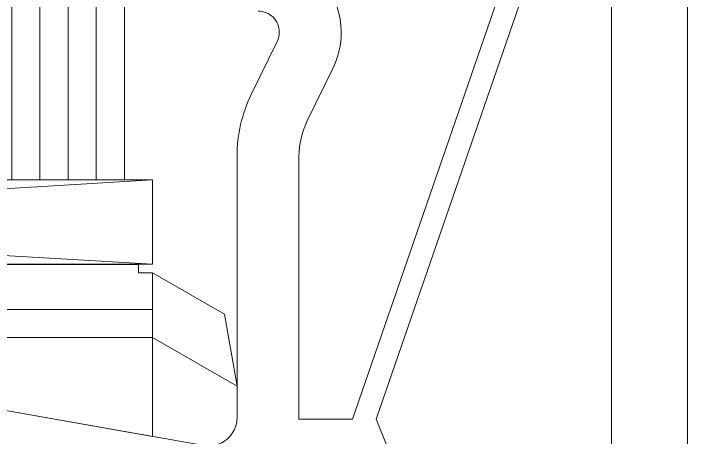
# Model space of a CAD drawing. Header units: millimetres. Extents: x 2715 to 5047, y -920 to 3095.
# Drawn here: x 4096.04 to 4119.98, y 91 to 106.07 of the extents above; entities that cross this region are included whole.
import ezdxf

# ---------------------------------------------------------------- set-up
doc = ezdxf.new("R2010")
doc.units = ezdxf.units.MM
doc.header["$MEASUREMENT"] = 0
doc.layers.add('0_Pen_No__1', color=7, linetype='Continuous', lineweight=13)
doc.layers.add('0_Pen_No__141', color=7, linetype='Continuous', lineweight=20)

msp = doc.modelspace()

# ---------------------------------------------------------------- linework, layer by layer
at = {"layer": '0_Pen_No__1', "color": 7, "linetype": 'Continuous', "lineweight": 13}
for p, q in [((4096.979, 100.158), (4096.979, 287.345)), ((4097.979, 100.158), (4097.979, 287.345)), ((4098.979, 100.158), (4098.979, 287.345)), ((4050.979, 100.158), (4100.979, 97.158)), ((4050.979, 97.158), (4100.979, 100.158)), ((4119.979, 90.158), (4119.979, 93.156))]:
    msp.add_line(p, q, dxfattribs=at)
msp.add_lwpolyline([(4099.979, 287.345), (4099.979, 100.158), (4095.979, 100.158), (4095.979, 287.345)], dxfattribs=at)
for points in [[(4106.179, 101.004, -0.113888), (4106.463, 102.231), (4107.381, 104.116, 0.315392), (4106.85, 107.459, -0.545396), (4107.004, 108.113, 0.144684), (4108.241, 109.014, 0.2286), (4112.648, 112.114, 0.127797), (4113.179, 114.158), (4113.179, 114.756), (4115.728, 113.829), (4108.079, 91.658), (4106.179, 91.658)], [(4108.926, 91.658), (4115.479, 75.358), (4116.279, 75.358, 0.414214), (4117.279, 76.358), (4117.279, 113.054, 0.315299), (4117.082, 113.336), (4116.479, 113.555)]]:
    msp.add_lwpolyline(points, format="xyb", close=True, dxfattribs=at)
for points in [[(4054.854, 96.857), (4055.354, 96.857), (4055.354, 97.157), (4100.479, 97.157), (4100.479, 96.857), (4100.979, 96.857), (4100.979, 95.557), (4054.854, 95.557)], [(4100.979, 96.857), (4103.528, 95.385), (4103.979, 92.825), (4100.979, 94.557)], [(4054.854, 95.557), (4100.979, 95.557), (4100.979, 94.557), (4054.854, 94.557)], [(4093.679, 94.557), (4100.979, 94.557), (4100.979, 91.042), (4093.679, 92.33)]]:
    msp.add_lwpolyline(points, close=True, dxfattribs=at)
at = {"layer": '0_Pen_No__141', "color": 7, "linetype": 'Continuous', "lineweight": 20}
msp.add_lwpolyline([(4119.979, 109.381), (4119.979, 73.158)], dxfattribs=at)
msp.add_lwpolyline([(4088.979, 93.158), (4102.806, 90.72, 0.466308), (4103.979, 91.705), (4103.979, 101.004, -0.113888), (4104.485, 103.195), (4105.404, 105.08, 0.113888), (4105.479, 105.408, 0.414214), (4104.729, 106.158)], format="xyb", dxfattribs=at)
msp.add_lwpolyline([(4050.979, 100.158), (4050.979, 97.158), (4100.979, 97.158), (4100.979, 100.158)], close=True, dxfattribs=at)

doc.saveas('drawing.dxf')
